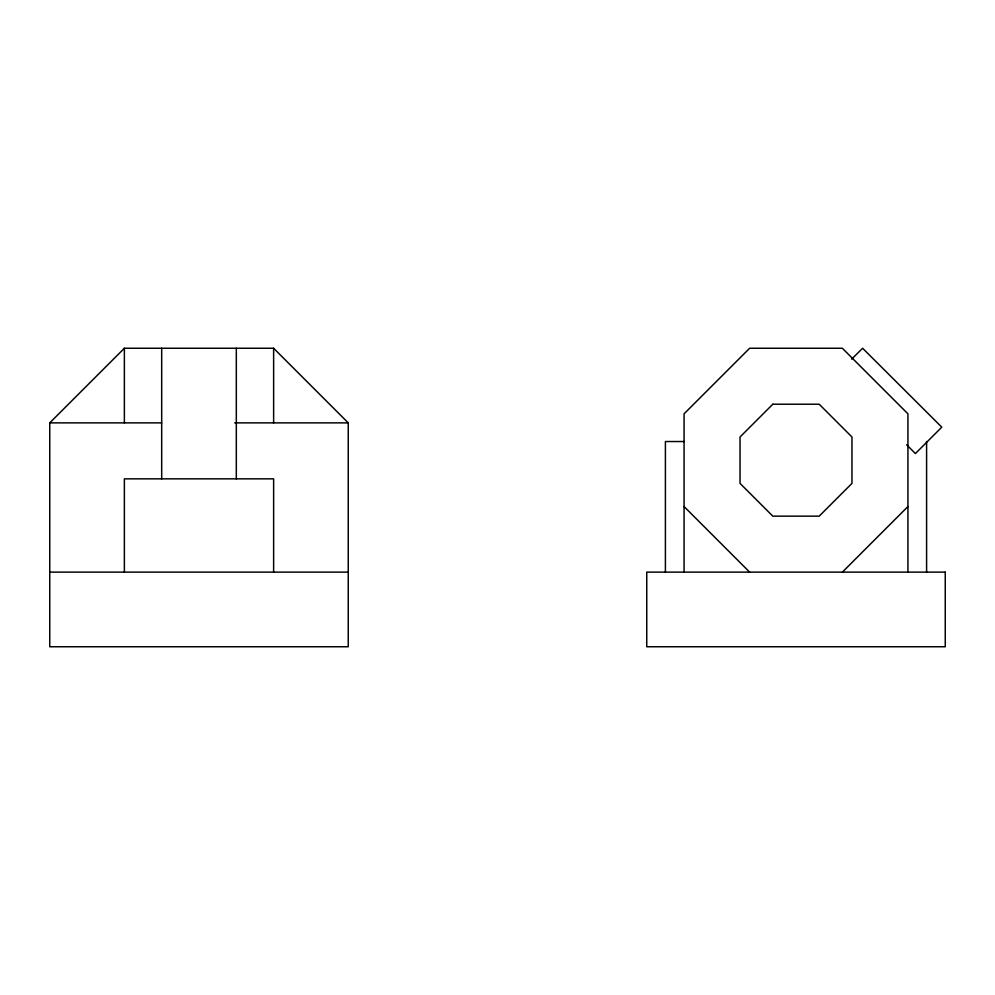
<?xml version="1.0" encoding="UTF-8"?>
<svg xmlns="http://www.w3.org/2000/svg" width="995" height="995" viewBox="0 0 995 995"><rect width="100%" height="100%" fill="white"/><g stroke="black" fill="none" stroke-linecap="round" stroke-linejoin="round"><path stroke-width="1.49" d="M49.75 422.875L124.375 348.25L273.625 348.25L348.25 422.875L348.25 646.75L49.75 646.75L49.75 422.875L161.688 422.875M842.392 572.125L907.937 506.542M851.633 359.158L862.628 348.25L941.78 427.178L915.4 453.558L906.607 444.765M234.758 422.875L348.25 422.875M684.062 441.531L665.406 441.531L665.406 572.125M49.75 572.125L348.25 572.125M684.062 506.542L749.645 572.125M926.594 441.531L926.594 572.125M907.937 572.125L907.937 413.833L842.355 348.25L749.645 348.25L684.062 413.833L684.062 572.125M273.625 348.25L273.625 422.875M273.625 572.125L273.625 478.844L124.375 478.844L124.375 572.125M236.312 348.25L236.312 478.844M161.688 348.25L161.688 478.844M124.375 348.25L124.375 422.875M772.804 404.219L740.031 436.992L740.031 483.383L772.804 516.156L819.196 516.156L851.969 483.383L851.969 436.992L819.196 404.219L772.804 404.219M945.25 572.125L646.75 572.125L646.75 646.75L945.25 646.75L945.25 572.125"/></g></svg>
